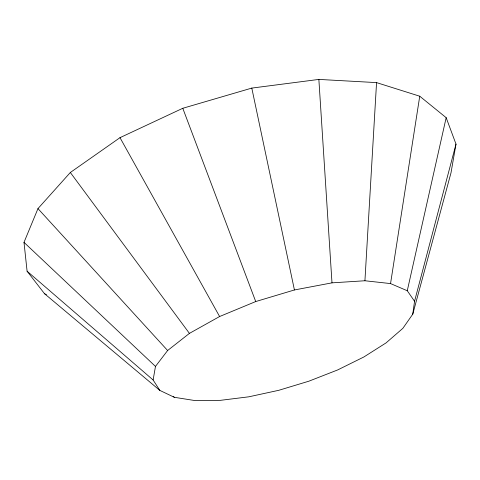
<?xml version="1.0" encoding="UTF-8"?>
<svg xmlns="http://www.w3.org/2000/svg" width="480" height="480" viewBox="0 0 480 480"><rect width="100%" height="100%" fill="white"/><g stroke="black" fill="none" stroke-linecap="round" stroke-linejoin="round"><path stroke-width="0.72" d="M159.828 390.396L153.12 379.974L155.472 366.42L167.628 350.508L189.426 333.384L219.606 316.524L255.72 301.554L294.426 289.962L331.992 282.852L364.926 280.758L376.554 82.608L318.864 79.416L251.796 88.092L182.784 108.282L119.994 137.664L70.332 172.494L37.968 208.608L24 242.364L27.09 271.194L44.496 293.676L159.828 390.396L174.33 397.302L195.072 400.584L220.428 400.338L248.82 396.81L278.766 390.306L308.838 381.204L337.668 369.936L363.882 356.97L386.088 342.882L402.852 328.344L412.764 314.166L450.99 172.872L456 144.108L446.166 117.678L419.742 96.216L376.554 82.608M412.764 314.166L414.552 301.278L456 144.108M414.552 301.278L407.268 290.736L390.552 283.584L419.742 96.216M407.268 290.736L446.166 117.678M364.926 280.758L390.552 283.584M44.496 293.676L46.44 294.738M27.09 271.194L153.12 379.974M173.196 396.318L174.33 397.302M24 242.364L155.472 366.42M37.968 208.608L167.628 350.508M70.332 172.494L189.426 333.384M119.994 137.664L219.606 316.524M182.784 108.282L255.72 301.554M251.796 88.092L294.426 289.962M318.864 79.416L331.992 282.852"/></g></svg>
